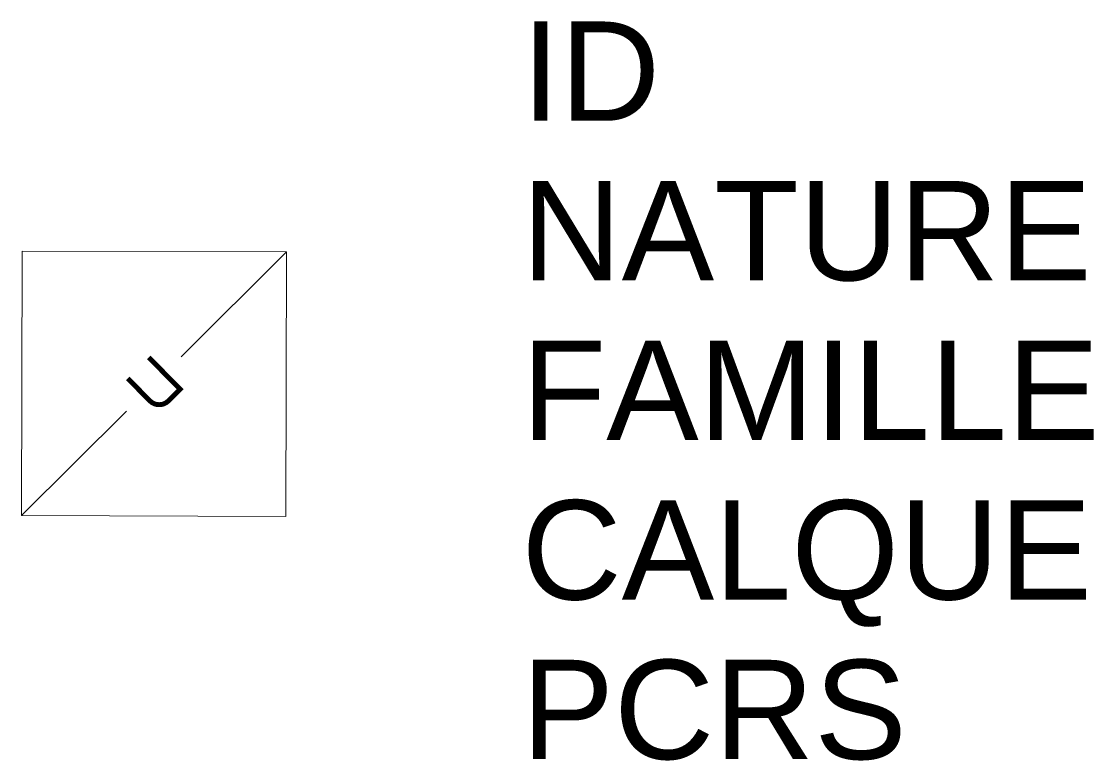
# Model space of a CAD drawing. Header units: metres. Extents: x 0 to 2.16, y -0.49 to 0.99.
import ezdxf

# ---------------------------------------------------------------- set-up
doc = ezdxf.new("R2010")
doc.units = ezdxf.units.M
doc.linetypes.add('Socle_Continu', pattern=[2.5, 2.5, 0])
doc.layers.add('UNITA_SCS', color=54, linetype='Socle_Continu', lineweight=13)
doc.styles.get("Standard").update_dxf_attribs({"font": 'arial.ttf'})

msp = doc.modelspace()

# ---------------------------------------------------------------- linework, layer by layer
at = {"layer": 'UNITA_SCS', "linetype": 'Socle_Continu'}
for p, q in [((0.3217, 0.3199), (0.5338, 0.5308)), ((0, 0), (0.2115, 0.2103))]:
    msp.add_line(p, q, dxfattribs=at)
at = {"layer": 'UNITA_SCS', "linetype": 'Socle_Continu', "flags": 128}
msp.add_lwpolyline([(0.0015, 0.5323), (0.5338, 0.5308), (0.5323, -0.0015), (0, 0)], close=True, dxfattribs=at)
at = {"layer": 'UNITA_SCS', "linetype": 'Socle_Continu', "const_width": 0.00999, "flags": 128}
msp.add_lwpolyline([(0.214, 0.2762), (0.2589, 0.231, 0.410802), (0.2959, 0.2309), (0.3198, 0.2546), (0.2564, 0.3184)], format="xyb", dxfattribs=at)

# ---------------------------------------------------------------- texts
at = {"layer": 'UNITA_SCS', "linetype": 'Socle_Continu', "flags": 9}
for tag, p, s in [('ID', (1.0074, 0.7949), 'DP_0244'), ('NATURE', (1.0074, 0.4736), 'Tampon unitaire (diagonale)'), ('FAMILLE', (1.0074, 0.1523), 'Unitaire'), ('CALQUE', (1.0074, -0.169), 'UNITA_SCS'), ('PCRS', (1.0074, -0.4903), 'AffleurantSymbole')]:
    msp.add_attdef(tag, p, s, height=0.2, dxfattribs=at)

doc.saveas('drawing.dxf')
